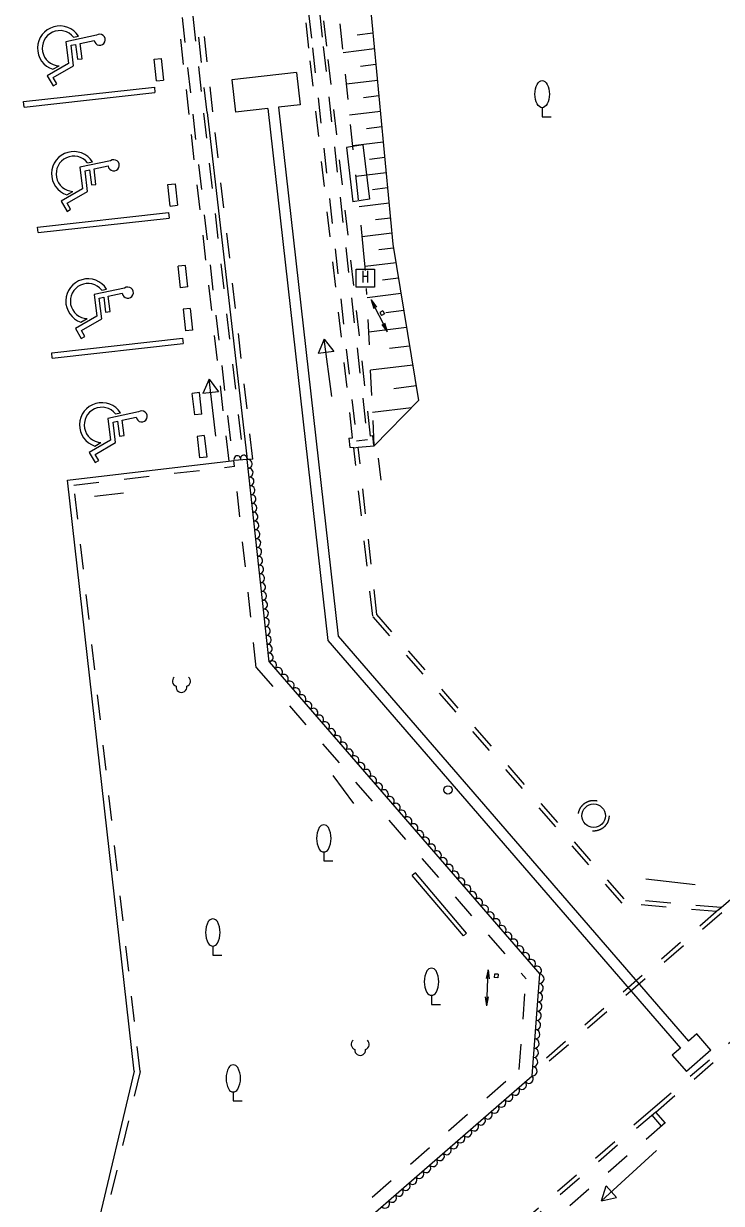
# Model space of a CAD drawing. Units: millimetres, scale not verified. Extents: x -294350 to 464306, y -228900 to 207900.
# Drawn here: x 15992 to 35311, y -20723 to 11948 of the extents above; entities that cross this region are included whole.
import ezdxf
from ezdxf.enums import TextEntityAlignment as Align

# ---------------------------------------------------------------- set-up
doc = ezdxf.new("R2010")
doc.units = ezdxf.units.MM
doc.header["$LTSCALE"] = 700
doc.linetypes.add('USER1', pattern=[2, 1, -1])
doc.layers.add('0-0', color=7, linetype='Continuous')
doc.layers.add('0-5_S-BGD', color=8, linetype='Continuous', lineweight=13)
doc.styles.add('ＭＳ ゴシック', font='')
doc.styles.get('ＭＳ ゴシック').set_extended_font_data('MS Gothic')

# ---------------------------------------------------------------- blocks, each defined once
blk = doc.blocks.new('園庭_2')
at = {"layer": '0-5_S-BGD'}
for centre, radius, start, end in [((55328346013, -88872930840), 105016, 131.41945, 251.14243), ((55328486013, -88872930840), 105038, 288.85757, 48.58055), ((55328416013, -88873044590), 104936, 172.14016, 7.85984)]:
    blk.add_arc(centre, radius, start, end, dxfattribs=at)
blk = doc.blocks.new('園庭_17')
at = {"layer": '0-5_S-BGD'}
for centre, radius, start, end in [((55331810860, -88879969106), 105016, 131.41945, 251.14243), ((55331950860, -88879969106), 105038, 288.85757, 48.58055), ((55331880860, -88880082856), 104936, 172.14016, 7.85984)]:
    blk.add_arc(centre, radius, start, end, dxfattribs=at)
blk = doc.blocks.new('照明灯_12')
at = {"layer": '0-5_S-BGD'}
blk.add_lwpolyline([(55331805200, -88864942600), (55332155200, -88864942600), (55332155200, -88865292600), (55331805200, -88865292600)], close=True, dxfattribs=at)
at = {"layer": '0-5_S-BGD', "style": 'ＭＳ ゴシック'}
blk.add_text('H', height=230900, dxfattribs=at).set_placement((55331901451, -88865275105), align=Align.BOTTOM_LEFT)
blk = doc.blocks.new('独立樹（広葉樹）_133')
at = {"layer": '0-5_S-BGD'}
blk.add_lwpolyline([(55335407400, -88861814300), (55335407400, -88861989300), (55335582400, -88861989300)], dxfattribs=at)
blk.add_ellipse((55335407400, -88861551800), major_axis=(0, 262500), ratio=0.533333, dxfattribs=at)

msp = doc.modelspace()

# ---------------------------------------------------------------- linework, layer by layer
at = {"layer": '0-5_S-BGD', "linetype": 'USER1'}
for p, q in [((23888.5, 11269.2), (23010.5, 19183.4)), ((23109.9, 19194.4), (23987.9, 11280.3)), ((23408.1, 19227.5), (24286.1, 11313.6)), ((24385.4, 11324.7), (23507.5, 19238.6)), ((25405.4, 5671.8), (24431.4, 15083.8)), ((20574.1, 9427), (20126.1, 13501.4)), ((20225.5, 13512.5), (20673.5, 9438.2)), ((20523.6, 13545.9), (20971.6, 9471.8)), ((21071, 9483), (20623, 13557)), ((21230, 9500.9), (20782, 13574.8)), ((25102, 478.6), (23888.5, 11269.2)), ((23987.9, 11280.3), (25212.9, 387.2)), ((24286.1, 11313.6), (25511, 420.7)), ((25600.1, 523.6), (24385.4, 11324.7)), ((22338.7, -110.9), (21230, 9500.9)), ((21680.7, -166.6), (20574.1, 9427)), ((20673.5, 9438.2), (21780, -154.9)), ((20971.6, 9471.8), (22079.2, -130.6)), ((25700.4, 254.8), (25488.6, 4612.8)), ((24995, 469), (25102, 478.6)), ((24995, 469), (25026, 205)), ((25659.7, 529), (25600.1, 523.6)), ((25690, 271), (25659.7, 529)), ((25135, 204), (25026, 205)), ((25657, -4465), (25135, 204)), ((25772.1, -4414.5), (25254.5, 214.8)), ((17382.8, -832.4), (21827.2, -310.5)), ((22433.7, -5882), (21809.8, -150.9)), ((22338.7, -110.9), (22179, -123)), ((19217.1, -17074.8), (17382.8, -832.4)), ((32560, -12407), (25657, -4465)), ((32618.9, -12291.8), (25772.1, -4414.5)), ((35240, -12588.4), (44411.2, -4650.3)), ((22433.7, -5882), (29904.5, -14500)), ((35177, -12642.6), (32560, -12407)), ((35303.5, -12533.4), (32618.9, -12291.8)), ((35318.4, -12679.2), (30074, -17193)), ((35240, -12588.4), (30086.7, -17023.8)), ((29716.4, -17013.6), (29904.5, -14500)), ((36042.4, -15844.9), (33414.2, -18102.3)), ((33493.6, -18192.3), (36116.9, -15939.2)), ((19217.1, -17074.8), (17489.7, -24345.1)), ((20358.6, -25142.5), (29716.4, -17013.6)), ((33414.2, -18102.3), (23521.9, -26692.1)), ((33493.6, -18192.3), (23599.5, -26783.6)), ((33764.4, -18499.2), (33493.6, -18192.3)), ((33758.3, -18492.2), (23858.4, -27088.5))]:
    msp.add_line(p, q, dxfattribs=at)
at = {"layer": '0-5_S-BGD'}
for p, q in [((25331.4, 15179.8), (26218.4, 5836.8)), ((18008, 11626.4), (17164.9, 11447.2)), ((17164.9, 11447.2), (17238.8, 10845.4)), ((17375.4, 11570.6), (17512.1, 11599.6)), ((17557.3, 11399.8), (17945.4, 11482.3)), ((25663.4, 11682.9), (25228.9, 11629.6)), ((17306.5, 11346.4), (17431.4, 11373)), ((17376.4, 10776.8), (17306.5, 11346.4)), ((17431.4, 11373), (17482.3, 10958.5)), ((17609.6, 10974.1), (17557.3, 11399.8)), ((25705, 11245.1), (24839.7, 11138.9)), ((17238.8, 10845.4), (16648, 10504.4)), ((17482.3, 10958.5), (17609.6, 10974.1)), ((19602.7, 10959.2), (19801.4, 10981.4)), ((19669.3, 10362.9), (19602.7, 10959.2)), ((19801.4, 10981.4), (19868.1, 10385.1)), ((25746.2, 10811), (25315.4, 10758.1)), ((16648, 10504.4), (16808.3, 10226.7)), ((16802, 10682.1), (16971.8, 10780.1)), ((16812.1, 10451), (17376.4, 10776.8)), ((23548.8, 10593.2), (21760.1, 10391.5)), ((23548.8, 10593.2), (23649.7, 9698.9)), ((15991.7, 9786.4), (19612.6, 10191)), ((16808.3, 10226.7), (16908.3, 10284.4)), ((16908.3, 10284.4), (16812.1, 10451)), ((19612.6, 10191), (19629.2, 10042)), ((19669.3, 10362.9), (19868.1, 10385.1)), ((21760.1, 10391.5), (21861, 9497.2)), ((25787.4, 10376.9), (24929.4, 10271.5)), ((16008.3, 9637.4), (19629.2, 10042)), ((25828.3, 9946.4), (25401.1, 9894)), ((16008.3, 9637.4), (15991.7, 9786.4)), ((21071, 9483), (22179, -123)), ((22755.3, 9598), (21861, 9497.2)), ((22755.3, 9598), (24417.1, -5138.5)), ((23649.7, 9698.9), (23053.4, 9631.6)), ((23053.4, 9631.6), (24704.8, -5012.6)), ((25869.1, 9516), (25018.4, 9411.5)), ((25909.7, 9089.2), (25486.1, 9037.2)), ((25384.4, 8586.8), (24928.4, 8513.8)), ((24928.4, 8513.8), (25108.4, 7008.8)), ((25950.2, 8662.4), (25106.7, 8558.8)), ((25384.4, 8586.8), (25564.4, 7081.8)), ((25990.3, 8239.2), (25570.4, 8187.7)), ((18394.4, 8148.8), (17551.3, 7969.6)), ((17551.3, 7969.6), (17625.2, 7367.9)), ((17692.8, 7868.9), (17817.8, 7895.5)), ((17762.8, 7299.3), (17692.8, 7868.9)), ((17761.8, 8093), (17898.5, 8122.1)), ((17817.8, 7895.5), (17868.7, 7480.9)), ((17943.7, 7922.2), (18331.8, 8004.7)), ((17996, 7496.6), (17943.7, 7922.2)), ((26030.5, 7816), (25194.2, 7713.3)), ((17625.2, 7367.9), (17034.4, 7026.8)), ((17188.4, 7204.6), (17358.2, 7302.6)), ((17198.5, 6973.5), (17762.8, 7299.3)), ((17868.7, 7480.9), (17996, 7496.6)), ((19986.3, 7489.7), (20185, 7512)), ((20052.9, 6893.5), (19986.3, 7489.7)), ((20185, 7512), (20251.7, 6915.7)), ((26070.4, 7396.4), (25653.9, 7345.3)), ((17034.4, 7026.8), (17194.7, 6749.2)), ((17294.7, 6806.9), (17198.5, 6973.5)), ((20052.9, 6893.5), (20251.7, 6915.7)), ((25564.4, 7081.8), (25108.4, 7008.8)), ((26110.2, 6976.8), (25280.9, 6875)), ((16380.3, 6308.1), (20001.2, 6712.7)), ((16397, 6159), (20017.9, 6563.6)), ((17194.7, 6749.2), (17294.7, 6806.9)), ((20001.2, 6712.7), (20017.9, 6563.6)), ((26149.7, 6560.8), (25736.8, 6510.1)), ((16397, 6159), (16380.3, 6308.1)), ((26189.2, 6144.8), (25366.9, 6043.8)), ((25454.5, 5112.8), (25405.4, 5671.8)), ((26235.4, 5733.1), (25822.2, 5682.4)), ((26218.4, 5836.8), (26925.4, 1506.8)), ((20471.5, 5251.8), (20272.8, 5229.6)), ((20339.4, 4633.3), (20272.8, 5229.6)), ((20538.2, 4655.5), (20471.5, 5251.8)), ((26302.2, 5324), (25445.2, 5218.8)), ((18786.7, 4623.8), (17943.6, 4444.5)), ((18154.1, 4568), (18290.8, 4597)), ((20538.2, 4655.5), (20339.4, 4633.3)), ((26371.8, 4897.6), (25925.9, 4842.8)), ((17943.6, 4444.5), (18017.5, 3842.8)), ((18085.2, 4343.8), (18210.1, 4370.4)), ((18155.1, 3774.2), (18085.2, 4343.8)), ((18210.1, 4370.4), (18261, 3955.8)), ((18336.1, 4397.2), (18724.1, 4479.6)), ((18388.3, 3971.5), (18336.1, 4397.2)), ((26441.4, 4471.2), (25501.1, 4355.7)), ((25611.4, 4299.3), (25763.2, 4096.3)), ((25611.4, 4299.3), (25689.2, 4058.1)), ((26070.6, 3410.9), (25611.4, 4299.3)), ((18261, 3955.8), (18388.3, 3971.5)), ((20604.8, 4059.2), (20406, 4037)), ((20406, 4037), (20472.7, 3440.7)), ((20604.8, 4059.2), (20671.4, 3462.9)), ((25941.4, 3997.8), (25852.4, 3951.8)), ((25852.4, 3951.8), (25898.4, 3862.8)), ((25941.4, 3997.8), (25987.4, 3908.8)), ((26517.8, 4003.3), (26021, 3942.3)), ((18017.5, 3842.8), (17426.7, 3501.7)), ((17580.7, 3679.5), (17750.5, 3777.5)), ((17590.8, 3448.4), (18155.1, 3774.2)), ((25987.4, 3908.8), (25898.4, 3862.8)), ((26070.6, 3410.9), (25918.8, 3613.9)), ((26070.6, 3410.9), (25992.8, 3652.2)), ((17426.7, 3501.7), (17587, 3224.1)), ((17587, 3224.1), (17687, 3281.8)), ((17687, 3281.8), (17590.8, 3448.4)), ((20671.4, 3462.9), (20472.7, 3440.7)), ((26594.2, 3535.4), (25547.2, 3406.9)), ((16769, 2829.7), (20389.9, 3234.3)), ((16785.7, 2680.6), (20406.6, 3085.2)), ((20389.9, 3234.3), (20406.6, 3085.2)), ((24312.3, 3209.3), (24147.6, 2808.9)), ((24312.3, 3209.3), (24576.7, 2866.4)), ((24525.4, 1619.2), (24312.3, 3209.3)), ((26679.3, 3014.5), (26126.1, 2946.6)), ((16785.7, 2680.6), (16769, 2829.7)), ((24576.7, 2866.4), (24147.6, 2808.9)), ((26764.3, 2493.6), (25598.6, 2350.4)), ((21128.8, 2098.6), (20956.9, 1701.2)), ((21310.8, 526.1), (21128.8, 2098.6)), ((21128.8, 2098.6), (21387, 1751)), ((20861.3, 1730.6), (20662.5, 1708.3)), ((20729.1, 1112.1), (20662.5, 1708.3)), ((20927.9, 1134.3), (20861.3, 1730.6)), ((21387, 1751), (20956.9, 1701.2)), ((26859, 1913.5), (26243.1, 1837.9)), ((26925.4, 1506.8), (25700.4, 254.8)), ((19170.7, 1195), (18327.6, 1015.8)), ((18327.6, 1015.8), (18401.4, 414)), ((18538, 1139.2), (18674.8, 1168.2)), ((18720, 968.4), (19108.1, 1050.8)), ((20927.9, 1134.3), (20729.1, 1112.1)), ((26728.8, 1305.9), (25655.7, 1174.1)), ((18469.1, 915), (18594.1, 941.6)), ((18539.1, 345.4), (18469.1, 915)), ((18594.1, 941.6), (18645, 527.1)), ((18772.3, 542.7), (18720, 968.4)), ((18401.4, 414), (17810.7, 73)), ((17964.7, 250.7), (18134.4, 348.7)), ((17974.8, 19.6), (18539.1, 345.4)), ((18645, 527.1), (18772.3, 542.7)), ((20994.5, 538), (20795.7, 515.8)), ((20795.7, 515.8), (20862.4, -80.5)), ((20994.5, 538), (21061.1, -58.3)), ((25511, 420.7), (25212.9, 387.2)), ((17810.7, 73), (17971, -204.7)), ((18070.9, -147), (17974.8, 19.6)), ((17206, -692), (21822, -150)), ((17971, -204.7), (18070.9, -147)), ((21061.1, -58.3), (20862.4, -80.5)), ((22179, -123), (21822, -150)), ((22789, -5727), (22179, -123)), ((25806.4, -89.2), (25885.4, -693.2)), ((19055, -17065), (17206, -692)), ((18754.4, -1052.2), (17954.4, -1148.2)), ((24417.1, -5138.5), (34175.6, -16422.6)), ((24704.8, -5012.6), (34402.5, -16226.4)), ((22789, -5727), (30285, -14374)), ((25137.4, -9645.2), (24562.4, -8871.2)), ((24304, -10991), (24304, -11241)), ((24304, -11241), (24554, -11241)), ((26838.4, -11570.2), (26753.4, -11639.2)), ((28169.4, -13311.2), (26753.4, -11639.2)), ((28254.4, -13242.2), (26838.4, -11570.2)), ((34583.4, -11899.2), (33215.4, -11744.2)), ((28254.4, -13242.2), (28169.4, -13311.2)), ((21231, -13596), (21231, -13846)), ((21231, -13846), (21481, -13846)), ((28850.6, -14250.9), (28800, -14499.2)), ((28814.7, -15250.2), (28850.6, -14250.9)), ((28850.6, -14250.9), (28883.3, -14502.2)), ((29024.8, -14371.4), (29023.8, -14471.1)), ((29126.5, -14377.3), (29024.8, -14371.4)), ((30074, -17193), (30285, -14374)), ((29125.5, -14477.1), (29023.8, -14471.1)), ((29126.5, -14377.3), (29125.5, -14477.1)), ((27285, -14961), (27285, -15211)), ((28814.7, -15250.2), (28782, -14998.9)), ((28814.7, -15250.2), (28865.3, -15001.9)), ((27285, -15211), (27535, -15211)), ((34629.4, -16030.2), (34402.5, -16226.4)), ((35021.9, -16484), (34629.4, -16030.2)), ((34175.6, -16422.6), (33948.7, -16618.9)), ((33948.7, -16618.9), (34341.2, -17072.7)), ((35021.9, -16484), (34341.2, -17072.7)), ((19055, -17065), (17346, -24258)), ((20601, -25422), (30074, -17193)), ((21797, -17636), (21797, -17886)), ((21797, -17886), (22047, -17886)), ((33657.1, -18580), (33394.9, -18278)), ((33518.2, -19262.7), (31986.9, -20648.1)), ((31986.9, -20648.1), (32119.7, -20236)), ((32119.7, -20236), (32410.2, -20557.1)), ((31986.9, -20648.1), (32410.2, -20557.1))]:
    msp.add_line(p, q, dxfattribs=at)
at = {"layer": '0-5_S-BGD', "linetype": 'USER1'}
msp.add_lwpolyline([(25135, 204), (25254.5, 214.8), (25700, 255)], dxfattribs=at)
at = {"layer": '0-5_S-BGD'}
for centre, radius in [((27741, -9272), 115), ((31775.4, -9987.2), 325)]:
    msp.add_circle(centre, radius, dxfattribs=at)
at = {"layer": '0-5_S-BGD', "linetype": 'USER1'}
msp.add_circle((31775.4, -9987.2), 425, dxfattribs=at)
at = {"layer": '0-5_S-BGD'}
for centre, radius, start, end in [((16994.2, 11267), 615.6, 32.71324, 251.81117), ((16994.2, 11267), 487.3, 38.53648, 267.3646), ((18098.1, 11501.6), 153.9, 187.21981, 125.82776), ((17380.6, 7789.4), 615.6, 32.71324, 251.81117), ((17380.6, 7789.4), 487.3, 38.53648, 267.3646), ((18484.5, 8024.1), 153.9, 187.21981, 125.82776), ((17772.9, 4264.3), 615.6, 32.71324, 251.81117), ((17772.9, 4264.3), 487.3, 38.53648, 267.3646), ((18876.8, 4499), 153.9, 187.21981, 125.82776), ((18156.8, 835.5), 615.6, 32.71324, 251.81117), ((18156.8, 835.5), 487.3, 38.53648, 267.3646), ((19260.8, 1070.2), 153.9, 187.21981, 125.82776), ((21908.9, -112.9), 94.5, 345.53335, 203.11677), ((22087.4, -99.4), 94.5, 345.53335, 203.11677), ((22194.7, -244.6), 122.6, 275.07615, 97.34832), ((22221.2, -488.2), 122.6, 275.07615, 97.34832), ((22247.7, -731.9), 122.6, 275.07615, 97.34832), ((22274.2, -975.5), 122.6, 275.07615, 97.34832), ((22300.7, -1219.2), 122.6, 275.07615, 97.34832), ((22327.3, -1462.8), 122.6, 275.07615, 97.34832), ((22353.8, -1706.5), 122.6, 275.07615, 97.34832), ((22380.3, -1950.1), 122.6, 275.07615, 97.34832), ((22406.8, -2193.8), 122.6, 275.07615, 97.34832), ((22433.4, -2437.5), 122.6, 275.07615, 97.34832), ((22459.9, -2681.1), 122.6, 275.07615, 97.34832), ((22486.4, -2924.8), 122.6, 275.07615, 97.34832), ((22512.9, -3168.4), 122.6, 275.07615, 97.34832), ((22539.4, -3412.1), 122.6, 275.07615, 97.34832), ((22566, -3655.7), 122.6, 275.07615, 97.34832), ((22592.5, -3899.4), 122.6, 275.07615, 97.34832), ((22619, -4143), 122.6, 275.07615, 97.34832), ((22645.5, -4386.7), 122.6, 275.07615, 97.34832), ((22672.1, -4630.3), 122.6, 275.07615, 97.34832), ((22698.6, -4874), 122.6, 275.07615, 97.34832), ((22725.1, -5117.6), 122.6, 275.07615, 97.34832), ((22751.6, -5361.3), 122.6, 275.07615, 97.34832), ((22778.1, -5604.9), 122.6, 275.07615, 97.34832), ((22870.9, -5820.6), 124.4, 310.64103, 131.20237), ((23033.9, -6008.6), 124.4, 310.64103, 131.20237), ((23196.8, -6196.6), 124.4, 310.64103, 131.20237), ((23359.8, -6384.5), 124.4, 310.64103, 131.20237), ((23522.7, -6572.5), 124.4, 310.64103, 131.20237), ((23685.7, -6760.5), 124.4, 310.64103, 131.20237), ((23848.7, -6948.5), 124.4, 310.64103, 131.20237), ((24011.6, -7136.5), 124.4, 310.64103, 131.20237), ((24174.6, -7324.4), 124.4, 310.64103, 131.20237), ((24337.5, -7512.4), 124.4, 310.64103, 131.20237), ((24500.5, -7700.4), 124.4, 310.64103, 131.20237), ((24663.4, -7888.4), 124.4, 310.64103, 131.20237), ((24826.4, -8076.3), 124.4, 310.64103, 131.20237), ((24989.4, -8264.3), 124.4, 310.64103, 131.20237), ((25152.3, -8452.3), 124.4, 310.64103, 131.20237), ((25315.3, -8640.3), 124.4, 310.64103, 131.20237), ((25478.2, -8828.3), 124.4, 310.64103, 131.20237), ((25641.2, -9016.2), 124.4, 310.64103, 131.20237), ((25804.1, -9204.2), 124.4, 310.64103, 131.20237), ((25967.1, -9392.2), 124.4, 310.64103, 131.20237), ((26130.1, -9580.2), 124.4, 310.64103, 131.20237), ((26293, -9768.2), 124.4, 310.64103, 131.20237), ((26456, -9956.1), 124.4, 310.64103, 131.20237), ((26618.9, -10144.1), 124.4, 310.64103, 131.20237), ((24737.3, -10616), 633.8, 151.75053, 208.24947), ((24304, -10382.7), 141.7, 28.07249, 151.92751), ((23866.5, -10616), 637.5, 331.92751, 28.07249), ((26781.9, -10332.1), 124.4, 310.64103, 131.20237), ((26944.8, -10520.1), 124.4, 310.64103, 131.20237), ((27107.8, -10708), 124.4, 310.64103, 131.20237), ((27270.7, -10896), 124.4, 310.64103, 131.20237), ((24304, -10849.4), 141.7, 208.07249, 331.92751), ((27433.7, -11084), 124.4, 310.64103, 131.20237), ((27596.7, -11272), 124.4, 310.64103, 131.20237), ((27759.6, -11460), 124.4, 310.64103, 131.20237), ((27922.6, -11647.9), 124.4, 310.64103, 131.20237), ((28085.5, -11835.9), 124.4, 310.64103, 131.20237), ((28248.5, -12023.9), 124.4, 310.64103, 131.20237), ((28411.4, -12211.9), 124.4, 310.64103, 131.20237), ((28574.4, -12399.8), 124.4, 310.64103, 131.20237), ((28737.4, -12587.8), 124.4, 310.64103, 131.20237), ((28900.3, -12775.8), 124.4, 310.64103, 131.20237), ((21664.3, -13221), 633.8, 151.75053, 208.24947), ((21231, -12987.7), 141.7, 28.07249, 151.92751), ((20793.5, -13221), 637.5, 331.92751, 28.07249), ((29063.3, -12963.8), 124.4, 310.64103, 131.20237), ((29226.2, -13151.8), 124.4, 310.64103, 131.20237), ((29389.2, -13339.7), 124.4, 310.64103, 131.20237), ((21231, -13454.4), 141.7, 208.07249, 331.92751), ((29552.1, -13527.7), 124.4, 310.64103, 131.20237), ((29715.1, -13715.7), 124.4, 310.64103, 131.20237), ((29878.1, -13903.7), 124.4, 310.64103, 131.20237), ((30041, -14091.7), 124.4, 310.64103, 131.20237), ((27718.3, -14586), 633.8, 151.75053, 208.24947), ((27285, -14352.7), 141.7, 28.07249, 151.92751), ((26847.5, -14586), 637.5, 331.92751, 28.07249), ((30204, -14279.6), 124.4, 310.64103, 131.20237), ((30271.9, -14501.9), 128.5, 267.29915, 84.13972), ((30252.7, -14758.2), 128.5, 267.29915, 84.13972), ((27285, -14819.4), 141.7, 208.07249, 331.92751), ((30233.5, -15014.4), 128.5, 267.29915, 84.13972), ((30214.3, -15270.7), 128.5, 267.29915, 84.13972), ((30176, -15783.3), 128.5, 267.29915, 84.13972), ((30195.1, -15527), 128.5, 267.29915, 84.13972), ((30156.8, -16039.5), 128.5, 267.29915, 84.13972), ((30137.6, -16295.8), 128.5, 267.29915, 84.13972), ((30118.4, -16552.1), 128.5, 267.29915, 84.13972), ((22230.3, -17261), 633.8, 151.75053, 208.24947), ((21797, -17027.7), 141.7, 28.07249, 151.92751), ((21359.5, -17261), 637.5, 331.92751, 28.07249), ((30080, -17064.6), 128.5, 267.29915, 84.13972), ((30099.2, -16808.3), 128.5, 267.29915, 84.13972), ((29978.9, -17274.9), 125.5, 221.20011, 40.76024), ((21797, -17494.4), 141.7, 208.07249, 331.92751), ((29600, -17604.1), 125.5, 221.20011, 40.76024), ((29789.5, -17439.5), 125.5, 221.20011, 40.76024), ((29221.1, -17933.3), 125.5, 221.20011, 40.76024), ((29410.6, -17768.7), 125.5, 221.20011, 40.76024), ((28842.2, -18262.4), 125.5, 221.20011, 40.76024), ((29031.6, -18097.8), 125.5, 221.20011, 40.76024), ((28463.3, -18591.6), 125.5, 221.20011, 40.76024), ((28652.7, -18427), 125.5, 221.20011, 40.76024), ((28084.3, -18920.7), 125.5, 221.20011, 40.76024), ((28273.8, -18756.2), 125.5, 221.20011, 40.76024), ((27705.4, -19249.9), 125.5, 221.20011, 40.76024), ((27894.9, -19085.3), 125.5, 221.20011, 40.76024), ((27326.5, -19579.1), 125.5, 221.20011, 40.76024), ((27516, -19414.5), 125.5, 221.20011, 40.76024), ((26947.6, -19908.2), 125.5, 221.20011, 40.76024), ((27137, -19743.6), 125.5, 221.20011, 40.76024), ((26568.7, -20237.4), 125.5, 221.20011, 40.76024), ((26758.1, -20072.8), 125.5, 221.20011, 40.76024), ((26189.7, -20566.5), 125.5, 221.20011, 40.76024), ((26379.2, -20402), 125.5, 221.20011, 40.76024), ((26000.3, -20731.1), 125.5, 221.20011, 40.76024)]:
    msp.add_arc(centre, radius, start, end, dxfattribs=at)

# ---------------------------------------------------------------- block references
at = {"layer": '0-0', "xscale": 0.001428571, "yscale": 0.001428571}
for name in ['独立樹（広葉樹）_133', '照明灯_12', '園庭_2', '園庭_17']:
    msp.add_blockref(name, (-79020209.6, 126955030.8), dxfattribs=at)

doc.saveas('drawing.dxf')
